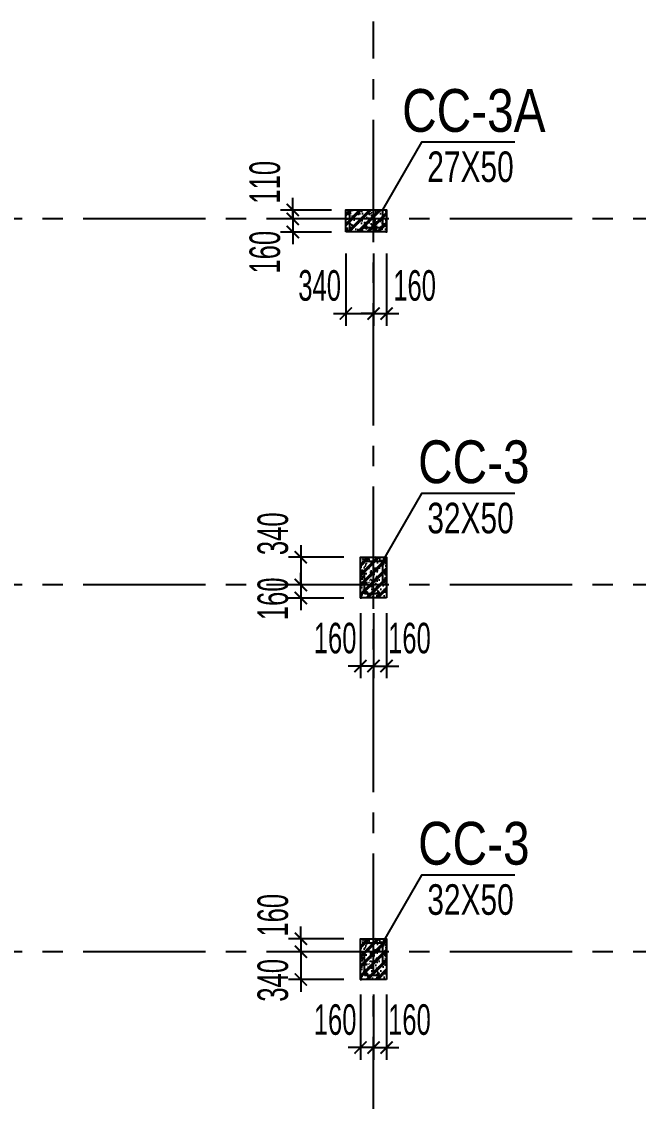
# Model space of a CAD drawing. Header units: millimetres. Extents: x 71 to 1994474, y -338610 to 1053.
# Drawn here: x 1912769 to 1920339, y -272308 to -259061 of the extents above; entities that cross this region are included whole.
import ezdxf
from ezdxf.enums import TextEntityAlignment as Align

# ---------------------------------------------------------------- set-up
doc = ezdxf.new("R2010")
doc.units = ezdxf.units.MM
doc.header["$LTSCALE"] = 1000
doc.header["$MEASUREMENT"] = 0
doc.header["$PDMODE"] = 3
doc.linetypes.add('CENTER2', pattern=[1.125, 0.75, -0.125, 0.125, -0.125])
doc.linetypes.add('HIDDEN', pattern=[0.375, 0.25, -0.125])
doc.layers.get('0').update_dxf_attribs({"linetype": 'CONTINUOUS'})
doc.layers.get('Defpoints').update_dxf_attribs({"linetype": 'CONTINUOUS'})
for name, color, linetype in [('CDC.01.AXIS', 160, 'CENTER2'), ('CDC.02.DIM', 1, 'CONTINUOUS'), ('CDC.04.HIDDEN', 8, 'HIDDEN'), ('CDC.06.TEXT', 2, 'CONTINUOUS'), ('CDC.09.COLUMN', 4, 'CONTINUOUS'), ('CDC.10.HATCH', 163, 'CONTINUOUS'), ('CDC.11.NOTE', 1, 'CONTINUOUS')]:
    doc.layers.add(name, color=color, linetype=linetype)
doc.styles.add('ARIAL', font='arial.ttf', dxfattribs={"width": 0.6})
doc.dimstyles.new('150', dxfattribs={"dimscale": 150, "dimtxt": 2.5, "dimasz": 1, "dimexe": 1, "dimexo": 0, "dimgap": 1, "dimtad": 1, "dimdec": 0, "dimdsep": 46, "dimtxsty": 'ARIAL', "dimblk": 'ARCHTICK', "dimcen": 1, "dimdle": 1, "dimclrd": 1, "dimclre": 1, "dimclrt": 2, "dimadec": 0, "dimazin": 0, "dimtfac": 0.00072, "dimtdec": 0, "dimtix": 1, "dimtmove": 2, "dimatfit": 3, "dimldrblk": 'ARCHTICK', "dimfxl": 1, "dimtolj": 1, "dimarcsym": 0})

# ---------------------------------------------------------------- blocks, each defined once
blk = doc.blocks.new('_ARCHTICK')
at = {"color": 0, "linetype": 'ByBlock', "const_width": 0.15}
blk.add_lwpolyline([(-0.5, -0.5), (0.5, 0.5)], dxfattribs=at)
blk = doc.blocks.new('*D211')
at = {"layer": 'CDC.02.DIM', "color": 1, "lineweight": -2, "transparency": 16777216}
for p, q in [((1916097, -261372), (1916097, -261222)), ((1916573, -261372), (1915947, -261372)), ((1916573, -261482), (1915947, -261482)), ((1916097, -261372), (1916097, -261482)), ((1916097, -261482), (1916097, -261632))]:
    blk.add_line(p, q, dxfattribs=at)
at = {"layer": 'Defpoints', "color": 0, "transparency": 16777216}
for p in [(1916097, -261482), (1916573, -261372), (1916573, -261482)]:
    blk.add_point(p, dxfattribs=at)
at = {"layer": 'CDC.02.DIM', "color": 1, "lineweight": -2, "transparency": 16777216, "xscale": 150, "yscale": 150, "zscale": 150}
for p, rotation in [((1916097, -261372), 270), ((1916097, -261482), 90)]:
    blk.add_blockref('_ARCHTICK', p, dxfattribs=dict(at, rotation=rotation))
at = {"layer": 'CDC.02.DIM', "color": 2, "transparency": 16777216, "insert": (1915756, -261032), "char_height": 375, "attachment_point": 5, "rotation": 90, "style": 'ARIAL'}
blk.add_mtext('\\A1;110', dxfattribs=at)
blk = doc.blocks.new('*D212')
at = {"layer": 'CDC.02.DIM', "color": 1, "lineweight": -2, "transparency": 16777216}
for p, q in [((1916097, -261482), (1916097, -261332)), ((1916573, -261482), (1915947, -261482)), ((1916097, -261482), (1916097, -261642)), ((1916573, -261642), (1915947, -261642)), ((1916097, -261642), (1916097, -261792))]:
    blk.add_line(p, q, dxfattribs=at)
at = {"layer": 'Defpoints', "color": 0, "transparency": 16777216}
for p in [(1916573, -261482), (1916097, -261642), (1916573, -261642)]:
    blk.add_point(p, dxfattribs=at)
at = {"layer": 'CDC.02.DIM', "color": 1, "lineweight": -2, "transparency": 16777216, "xscale": 150, "yscale": 150, "zscale": 150}
for p, rotation in [((1916097, -261482), 270), ((1916097, -261642), 90)]:
    blk.add_blockref('_ARCHTICK', p, dxfattribs=dict(at, rotation=rotation))
at = {"layer": 'CDC.02.DIM', "color": 2, "transparency": 16777216, "insert": (1915756, -261890), "char_height": 375, "attachment_point": 5, "rotation": 90, "style": 'ARIAL'}
blk.add_mtext('\\A1;160', dxfattribs=at)
blk = doc.blocks.new('*D213')
at = {"layer": 'CDC.02.DIM', "color": 1, "lineweight": -2, "transparency": 16777216}
for p, q in [((1916748, -261906), (1916748, -262792)), ((1917088, -261906), (1917088, -262792)), ((1916598, -262642), (1917238, -262642))]:
    blk.add_line(p, q, dxfattribs=at)
at = {"layer": 'Defpoints', "color": 0, "transparency": 16777216}
for p in [(1916748, -261906), (1917088, -261906), (1917088, -262642)]:
    blk.add_point(p, dxfattribs=at)
at = {"layer": 'CDC.02.DIM', "color": 1, "lineweight": -2, "transparency": 16777216, "xscale": 150, "yscale": 150, "zscale": 150, "rotation": 180}
blk.add_blockref('_ARCHTICK', (1916748, -262642), dxfattribs=at)
at = {"layer": 'CDC.02.DIM', "color": 1, "lineweight": -2, "transparency": 16777216, "xscale": 150, "yscale": 150, "zscale": 150}
blk.add_blockref('_ARCHTICK', (1917088, -262642), dxfattribs=at)
at = {"layer": 'CDC.02.DIM', "color": 2, "transparency": 16777216, "insert": (1916427, -262300), "char_height": 375, "attachment_point": 5, "style": 'ARIAL'}
blk.add_mtext('\\A1;340', dxfattribs=at)
blk = doc.blocks.new('*D214')
at = {"layer": 'CDC.02.DIM', "color": 1, "lineweight": -2, "transparency": 16777216}
for p, q in [((1917088, -261906), (1917088, -262792)), ((1917248, -261906), (1917248, -262792)), ((1917088, -262642), (1916938, -262642)), ((1917088, -262642), (1917248, -262642)), ((1917248, -262642), (1917398, -262642))]:
    blk.add_line(p, q, dxfattribs=at)
at = {"layer": 'Defpoints', "color": 0, "transparency": 16777216}
for p in [(1917088, -261906), (1917248, -261906), (1917248, -262642)]:
    blk.add_point(p, dxfattribs=at)
at = {"layer": 'CDC.02.DIM', "color": 1, "lineweight": -2, "transparency": 16777216, "xscale": 150, "yscale": 150, "zscale": 150}
blk.add_blockref('_ARCHTICK', (1917088, -262642), dxfattribs=at)
at = {"layer": 'CDC.02.DIM', "color": 1, "lineweight": -2, "transparency": 16777216, "xscale": 150, "yscale": 150, "zscale": 150, "rotation": 180}
blk.add_blockref('_ARCHTICK', (1917248, -262642), dxfattribs=at)
at = {"layer": 'CDC.02.DIM', "color": 2, "transparency": 16777216, "insert": (1917592, -262300), "char_height": 375, "attachment_point": 5, "style": 'ARIAL'}
blk.add_mtext('\\A1;160', dxfattribs=at)
blk = doc.blocks.new('*D325')
at = {"layer": 'CDC.02.DIM', "color": 1, "lineweight": -2, "transparency": 16777216}
for p, q in [((1916928, -266316), (1916928, -267117)), ((1917088, -266316), (1917088, -267117)), ((1916928, -266967), (1916778, -266967)), ((1917088, -266967), (1916928, -266967)), ((1917088, -266967), (1917238, -266967))]:
    blk.add_line(p, q, dxfattribs=at)
at = {"layer": 'Defpoints', "color": 0, "transparency": 16777216}
for p in [(1916928, -266316), (1917088, -266316), (1916928, -266967)]:
    blk.add_point(p, dxfattribs=at)
at = {"layer": 'CDC.02.DIM', "color": 1, "lineweight": -2, "transparency": 16777216, "xscale": 150, "yscale": 150, "zscale": 150}
blk.add_blockref('_ARCHTICK', (1916928, -266967), dxfattribs=at)
at = {"layer": 'CDC.02.DIM', "color": 1, "lineweight": -2, "transparency": 16777216, "xscale": 150, "yscale": 150, "zscale": 150, "rotation": 180}
blk.add_blockref('_ARCHTICK', (1917088, -266967), dxfattribs=at)
at = {"layer": 'CDC.02.DIM', "color": 2, "transparency": 16777216, "insert": (1916617, -266626), "char_height": 375, "attachment_point": 5, "style": 'ARIAL'}
blk.add_mtext('\\A1;160', dxfattribs=at)
blk = doc.blocks.new('*D326')
at = {"layer": 'CDC.02.DIM', "color": 1, "lineweight": -2, "transparency": 16777216}
for p, q in [((1917088, -266316), (1917088, -267117)), ((1917248, -266316), (1917248, -267117)), ((1917088, -266967), (1916938, -266967)), ((1917088, -266967), (1917248, -266967)), ((1917248, -266967), (1917398, -266967))]:
    blk.add_line(p, q, dxfattribs=at)
at = {"layer": 'Defpoints', "color": 0, "transparency": 16777216}
for p in [(1917088, -266316), (1917248, -266316), (1917248, -266967)]:
    blk.add_point(p, dxfattribs=at)
at = {"layer": 'CDC.02.DIM', "color": 1, "lineweight": -2, "transparency": 16777216, "xscale": 150, "yscale": 150, "zscale": 150}
blk.add_blockref('_ARCHTICK', (1917088, -266967), dxfattribs=at)
at = {"layer": 'CDC.02.DIM', "color": 1, "lineweight": -2, "transparency": 16777216, "xscale": 150, "yscale": 150, "zscale": 150, "rotation": 180}
blk.add_blockref('_ARCHTICK', (1917248, -266967), dxfattribs=at)
at = {"layer": 'CDC.02.DIM', "color": 2, "transparency": 16777216, "insert": (1917529, -266626), "char_height": 375, "attachment_point": 5, "style": 'ARIAL'}
blk.add_mtext('\\A1;160', dxfattribs=at)
blk = doc.blocks.new('*D327')
at = {"layer": 'CDC.02.DIM', "color": 1, "lineweight": -2, "transparency": 16777216}
for p, q in [((1916196, -265482), (1916196, -266122)), ((1916724, -265632), (1916046, -265632)), ((1916724, -265972), (1916046, -265972))]:
    blk.add_line(p, q, dxfattribs=at)
at = {"layer": 'Defpoints', "color": 0, "transparency": 16777216}
for p in [(1916724, -265632), (1916196, -265972), (1916724, -265972)]:
    blk.add_point(p, dxfattribs=at)
at = {"layer": 'CDC.02.DIM', "color": 1, "lineweight": -2, "transparency": 16777216, "xscale": 150, "yscale": 150, "zscale": 150}
for p, rotation in [((1916196, -265632), 90), ((1916196, -265972), 270)]:
    blk.add_blockref('_ARCHTICK', p, dxfattribs=dict(at, rotation=rotation))
at = {"layer": 'CDC.02.DIM', "color": 2, "transparency": 16777216, "insert": (1915854, -265344), "char_height": 375, "attachment_point": 5, "rotation": 90, "style": 'ARIAL'}
blk.add_mtext('\\A1;340', dxfattribs=at)
blk = doc.blocks.new('*D328')
at = {"layer": 'CDC.02.DIM', "color": 1, "lineweight": -2, "transparency": 16777216}
for p, q in [((1916196, -265972), (1916196, -265822)), ((1916724, -265972), (1916046, -265972)), ((1916196, -265972), (1916196, -266132)), ((1916724, -266132), (1916046, -266132)), ((1916196, -266132), (1916196, -266282))]:
    blk.add_line(p, q, dxfattribs=at)
at = {"layer": 'Defpoints', "color": 0, "transparency": 16777216}
for p in [(1916724, -265972), (1916196, -266132), (1916724, -266132)]:
    blk.add_point(p, dxfattribs=at)
at = {"layer": 'CDC.02.DIM', "color": 1, "lineweight": -2, "transparency": 16777216, "xscale": 150, "yscale": 150, "zscale": 150}
for p, rotation in [((1916196, -265972), 270), ((1916196, -266132), 90)]:
    blk.add_blockref('_ARCHTICK', p, dxfattribs=dict(at, rotation=rotation))
at = {"layer": 'CDC.02.DIM', "color": 2, "transparency": 16777216, "insert": (1915854, -266142), "char_height": 375, "attachment_point": 5, "rotation": 90, "style": 'ARIAL'}
blk.add_mtext('\\A1;160', dxfattribs=at)
blk = doc.blocks.new('*D329')
at = {"layer": 'CDC.02.DIM', "color": 1, "lineweight": -2, "transparency": 16777216}
for p, q in [((1916928, -270996), (1916928, -271797)), ((1917088, -270996), (1917088, -271797)), ((1916928, -271647), (1916778, -271647)), ((1917088, -271647), (1916928, -271647)), ((1917088, -271647), (1917238, -271647))]:
    blk.add_line(p, q, dxfattribs=at)
at = {"layer": 'Defpoints', "color": 0, "transparency": 16777216}
for p in [(1916928, -270996), (1917088, -270996), (1916928, -271647)]:
    blk.add_point(p, dxfattribs=at)
at = {"layer": 'CDC.02.DIM', "color": 1, "lineweight": -2, "transparency": 16777216, "xscale": 150, "yscale": 150, "zscale": 150}
blk.add_blockref('_ARCHTICK', (1916928, -271647), dxfattribs=at)
at = {"layer": 'CDC.02.DIM', "color": 1, "lineweight": -2, "transparency": 16777216, "xscale": 150, "yscale": 150, "zscale": 150, "rotation": 180}
blk.add_blockref('_ARCHTICK', (1917088, -271647), dxfattribs=at)
at = {"layer": 'CDC.02.DIM', "color": 2, "transparency": 16777216, "insert": (1916617, -271306), "char_height": 375, "attachment_point": 5, "style": 'ARIAL'}
blk.add_mtext('\\A1;160', dxfattribs=at)
blk = doc.blocks.new('*D330')
at = {"layer": 'CDC.02.DIM', "color": 1, "lineweight": -2, "transparency": 16777216}
for p, q in [((1917088, -270996), (1917088, -271797)), ((1917248, -270996), (1917248, -271797)), ((1917088, -271647), (1916938, -271647)), ((1917088, -271647), (1917248, -271647)), ((1917248, -271647), (1917398, -271647))]:
    blk.add_line(p, q, dxfattribs=at)
at = {"layer": 'Defpoints', "color": 0, "transparency": 16777216}
for p in [(1917088, -270996), (1917248, -270996), (1917248, -271647)]:
    blk.add_point(p, dxfattribs=at)
at = {"layer": 'CDC.02.DIM', "color": 1, "lineweight": -2, "transparency": 16777216, "xscale": 150, "yscale": 150, "zscale": 150}
blk.add_blockref('_ARCHTICK', (1917088, -271647), dxfattribs=at)
at = {"layer": 'CDC.02.DIM', "color": 1, "lineweight": -2, "transparency": 16777216, "xscale": 150, "yscale": 150, "zscale": 150, "rotation": 180}
blk.add_blockref('_ARCHTICK', (1917248, -271647), dxfattribs=at)
at = {"layer": 'CDC.02.DIM', "color": 2, "transparency": 16777216, "insert": (1917529, -271306), "char_height": 375, "attachment_point": 5, "style": 'ARIAL'}
blk.add_mtext('\\A1;160', dxfattribs=at)
blk = doc.blocks.new('*D331')
at = {"layer": 'CDC.02.DIM', "color": 1, "lineweight": -2, "transparency": 16777216}
for p, q in [((1916196, -270312), (1916196, -270162)), ((1916724, -270312), (1916046, -270312)), ((1916196, -270312), (1916196, -270472)), ((1916724, -270472), (1916046, -270472)), ((1916196, -270472), (1916196, -270622))]:
    blk.add_line(p, q, dxfattribs=at)
at = {"layer": 'Defpoints', "color": 0, "transparency": 16777216}
for p in [(1916724, -270312), (1916196, -270472), (1916724, -270472)]:
    blk.add_point(p, dxfattribs=at)
at = {"layer": 'CDC.02.DIM', "color": 1, "lineweight": -2, "transparency": 16777216, "xscale": 150, "yscale": 150, "zscale": 150}
for p, rotation in [((1916196, -270312), 270), ((1916196, -270472), 90)]:
    blk.add_blockref('_ARCHTICK', p, dxfattribs=dict(at, rotation=rotation))
at = {"layer": 'CDC.02.DIM', "color": 2, "transparency": 16777216, "insert": (1915854, -270024), "char_height": 375, "attachment_point": 5, "rotation": 90, "style": 'ARIAL'}
blk.add_mtext('\\A1;160', dxfattribs=at)
blk = doc.blocks.new('*D332')
at = {"layer": 'CDC.02.DIM', "color": 1, "lineweight": -2, "transparency": 16777216}
for p, q in [((1916196, -270322), (1916196, -270962)), ((1916724, -270472), (1916046, -270472)), ((1916724, -270812), (1916046, -270812))]:
    blk.add_line(p, q, dxfattribs=at)
at = {"layer": 'Defpoints', "color": 0, "transparency": 16777216}
for p in [(1916724, -270472), (1916196, -270812), (1916724, -270812)]:
    blk.add_point(p, dxfattribs=at)
at = {"layer": 'CDC.02.DIM', "color": 1, "lineweight": -2, "transparency": 16777216, "xscale": 150, "yscale": 150, "zscale": 150}
for p, rotation in [((1916196, -270472), 90), ((1916196, -270812), 270)]:
    blk.add_blockref('_ARCHTICK', p, dxfattribs=dict(at, rotation=rotation))
at = {"layer": 'CDC.02.DIM', "color": 2, "transparency": 16777216, "insert": (1915854, -270822), "char_height": 375, "attachment_point": 5, "rotation": 90, "style": 'ARIAL'}
blk.add_mtext('\\A1;340', dxfattribs=at)

msp = doc.modelspace()

# ---------------------------------------------------------------- hatches: boundary and pattern name
at = {"layer": 'CDC.10.HATCH'}
h = msp.add_hatch(dxfattribs=at)
h.set_pattern_fill('1BETONG2-BOP', color=256, scale=20, angle=90, style=0, pattern_type=2)
h.set_pattern_definition([(140, (26450.63, -417619.23), (12.550427, 143.4520365), [15, -165]), (85, (26450.63, -417619.23), (-150.438427, -27.750267), [12, -132]), (190.4514, (26451.67, -417607.28), (-137.887908, 115.701876), [12.748038, -140.228422]), (136.1842, (26410.63, -417619.23), (33.103803, 213.44821), [22.5, -247.5]), (186.6356, (26413.39, -417601.45), (-194.823574, 186.93254), [19.122058, -210.3426]), (81.1842, (26410.63, -417619.23), (-194.82372, 186.93239), [18, -198]), (111, (26420.63, -417599.23), (80.523778, 119.3814104), [15, -165]), (316, (26420.63, -417599.23), (73.107962, 134.376424), [12, -132]), (161.4514, (26427.34, -417589.28), (-64.506099, 168.044526), [12.748038, -140.228422]), (157.5, (26450.627, -417619.233), (-58.8748924, -31.1832367), [0, -130.4, 0, -134, 0, -132.5]), (94.5, (26450.63, -417619.23), (-76.0206377, 56.6701848), [0, -76.4, 0, -127.4, 0, -50.5]), (57.5, (26450.627, -417663.833), (4.5109743, 106.7644872), [0, -50, 0, -156, 0, -207]), (47.5, (26450.63, -417683.83), (-20.0209965, 116.637234), [0, -65, 0, -103.6, 0, -147]), (45, (26450.63, -417619.23), (-60.1040764, 60.1040764), []), (45, (26426.13, -417619.23), (-60.1040764, 60.1040764), [])])
h.paths.add_polyline_path([(1917248.4, -261371.5), (1916748.4, -261371.5), (1916748.4, -261641.5), (1917248.4, -261641.5)])
h = msp.add_hatch(dxfattribs=at)
h.set_pattern_fill('1BETONG2-BOP', color=256, scale=20, angle=90, style=0, pattern_type=2)
h.set_pattern_definition([(140, (31550.63, -421929.23), (12.550427, 143.4520365), [15, -165]), (85, (31550.63, -421929.23), (-150.438427, -27.750267), [12, -132]), (190.4514, (31551.67, -421917.28), (-137.887908, 115.701876), [12.748038, -140.228422]), (136.1842, (31510.63, -421929.23), (33.103803, 213.44821), [22.5, -247.5]), (186.6356, (31513.39, -421911.45), (-194.823574, 186.93254), [19.122058, -210.3426]), (81.1842, (31510.63, -421929.23), (-194.82372, 186.93239), [18, -198]), (111, (31520.63, -421909.23), (80.523778, 119.3814104), [15, -165]), (316, (31520.63, -421909.23), (73.107962, 134.376424), [12, -132]), (161.4514, (31527.34, -421899.28), (-64.506099, 168.044526), [12.748038, -140.228422]), (157.5, (31550.627, -421929.233), (-58.8748924, -31.1832367), [0, -130.4, 0, -134, 0, -132.5]), (94.5, (31550.63, -421929.23), (-76.0206377, 56.6701848), [0, -76.4, 0, -127.4, 0, -50.5]), (57.5, (31550.627, -421973.833), (4.5109743, 106.7644872), [0, -50, 0, -156, 0, -207]), (47.5, (31550.63, -421993.83), (-20.0209965, 116.637234), [0, -65, 0, -103.6, 0, -147]), (45, (31550.63, -421929.23), (-60.1040764, 60.1040764), []), (45, (31526.13, -421929.23), (-60.1040764, 60.1040764), [])])
h.paths.add_polyline_path([(1917248.4, -265631.5), (1916928.4, -265631.5), (1916928.4, -266131.5), (1917248.4, -266131.5)])
h = msp.add_hatch(dxfattribs=at)
h.set_pattern_fill('1BETONG2-BOP', color=256, scale=20, angle=90, style=0, pattern_type=2)
h.set_pattern_definition([(140, (31550.63, -426609.23), (12.550427, 143.4520365), [15, -165]), (85, (31550.63, -426609.23), (-150.438427, -27.750267), [12, -132]), (190.4514, (31551.67, -426597.28), (-137.887908, 115.701876), [12.748038, -140.228422]), (136.1842, (31510.63, -426609.23), (33.103803, 213.44821), [22.5, -247.5]), (186.6356, (31513.39, -426591.45), (-194.823574, 186.93254), [19.122058, -210.3426]), (81.1842, (31510.63, -426609.23), (-194.82372, 186.93239), [18, -198]), (111, (31520.63, -426589.23), (80.523778, 119.3814104), [15, -165]), (316, (31520.63, -426589.23), (73.107962, 134.376424), [12, -132]), (161.4514, (31527.34, -426579.28), (-64.506099, 168.044526), [12.748038, -140.228422]), (157.5, (31550.627, -426609.233), (-58.8748924, -31.1832367), [0, -130.4, 0, -134, 0, -132.5]), (94.5, (31550.63, -426609.23), (-76.0206377, 56.6701848), [0, -76.4, 0, -127.4, 0, -50.5]), (57.5, (31550.627, -426653.833), (4.5109743, 106.7644872), [0, -50, 0, -156, 0, -207]), (47.5, (31550.63, -426673.83), (-20.0209965, 116.637234), [0, -65, 0, -103.6, 0, -147]), (45, (31550.63, -426609.23), (-60.1040764, 60.1040764), []), (45, (31526.13, -426609.23), (-60.1040764, 60.1040764), [])])
h.paths.add_polyline_path([(1917248.4, -270311.5), (1916928.4, -270311.5), (1916928.4, -270811.5), (1917248.4, -270811.5)])

# ---------------------------------------------------------------- linework, layer by layer
at = {"layer": 'CDC.01.AXIS', "ltscale": 2}
for p, q in [((1917088.4, -284264.9), (1917088.4, -259060.6)), ((1939774.9, -261481.5), (1887618, -261481.5)), ((1939774.9, -265971.5), (1887618, -265971.5)), ((1939774.9, -270471.5), (1887618, -270471.5))]:
    msp.add_line(p, q, dxfattribs=at)
at = {"layer": 'CDC.04.HIDDEN'}
for points in [[(1916798.4, -261591.5), (1916798.4, -261371.5), (1917198.4, -261371.5), (1917198.4, -261591.5)], [(1917198.4, -266081.5), (1916978.4, -266081.5), (1916978.4, -265681.5), (1917198.4, -265681.5)], [(1917198.4, -270761.5), (1916978.4, -270761.5), (1916978.4, -270361.5), (1917198.4, -270361.5)]]:
    msp.add_lwpolyline(points, close=True, dxfattribs=at)
at = {"layer": 'CDC.09.COLUMN'}
for points in [[(1916748.4, -261641.5), (1916748.4, -261371.5), (1917248.4, -261371.5), (1917248.4, -261641.5)], [(1917248.4, -266131.5), (1916928.4, -266131.5), (1916928.4, -265631.5), (1917248.4, -265631.5)], [(1917248.4, -270811.5), (1916928.4, -270811.5), (1916928.4, -270311.5), (1917248.4, -270311.5)]]:
    msp.add_lwpolyline(points, close=True, dxfattribs=at)
at = {"layer": 'CDC.11.NOTE'}
for points in [[(1918822.4, -260540.9), (1917678, -260540.9), (1917198.4, -261371.5)], [(1918822.4, -264850.9), (1917678, -264850.9), (1917198.4, -265681.5)], [(1918822.4, -269530.9), (1917678, -269530.9), (1917198.4, -270361.5)]]:
    msp.add_lwpolyline(points, dxfattribs=at)

# ---------------------------------------------------------------- texts
at = {"layer": 'CDC.06.TEXT', "style": 'ARIAL'}
for s, height, width, p in [('CC-3A', 525, 0.8, (1918319.3, -260150.8)), ('27X50', 375, 0.7, (1918278.5, -260841)), ('CC-3', 525, 0.8, (1918319.3, -264460.8)), ('32X50', 375, 0.7, (1918278.5, -265151)), ('CC-3', 525, 0.8, (1918319.3, -269140.8)), ('32X50', 375, 0.7, (1918278.5, -269831))]:
    msp.add_text(s, height=height, dxfattribs=dict(at, width=width)).set_placement(p, align=Align.MIDDLE_CENTER)

# ---------------------------------------------------------------- dimensions: what is measured, and where the dimension line sits
at = {"layer": 'CDC.02.DIM'}
for base, p1, p2, picture, middle in [((1916097.3, -261481.5), (1916573.5, -261371.5), (1916573.5, -261481.5), '*D211', (1915755.9, -261031.9)), ((1916097.3, -261641.5), (1916573.5, -261481.5), (1916573.5, -261641.5), '*D212', (1915755.9, -261890.2)), ((1916195.5, -265971.5), (1916724.3, -265631.5), (1916724.3, -265971.5), '*D327', (1915854.1, -265343.7)), ((1916195.5, -266131.5), (1916724.3, -265971.5), (1916724.3, -266131.5), '*D328', (1915854.1, -266141.5)), ((1916195.5, -270471.5), (1916724.3, -270311.5), (1916724.3, -270471.5), '*D331', (1915854.1, -270023.7)), ((1916195.5, -270811.5), (1916724.3, -270471.5), (1916724.3, -270811.5), '*D332', (1915854.1, -270821.5))]:
    dim = msp.add_linear_dim(base=base, p1=p1, p2=p2, angle=90, dimstyle='150', dxfattribs=at)
    dim.commit()
    dim.dimension.update_dxf_attribs({"geometry": picture, "text_midpoint": middle, "dimtype": 160})
for base, p1, p2, picture, middle in [((1917088.4, -262641.8), (1916748.4, -261905.8), (1917088.4, -261905.8), '*D213', (1916427, -262300.4)), ((1917248.4, -262641.8), (1917088.4, -261905.8), (1917248.4, -261905.8), '*D214', (1917592.5, -262300.4)), ((1916928.4, -266967), (1917088.4, -266315.9), (1916928.4, -266315.9), '*D325', (1916616.9, -266625.5)), ((1917248.4, -266967), (1917088.4, -266315.9), (1917248.4, -266315.9), '*D326', (1917529.3, -266625.5)), ((1916928.4, -271647), (1917088.4, -270995.9), (1916928.4, -270995.9), '*D329', (1916616.9, -271305.5)), ((1917248.4, -271647), (1917088.4, -270995.9), (1917248.4, -270995.9), '*D330', (1917529.3, -271305.5))]:
    dim = msp.add_linear_dim(base=base, p1=p1, p2=p2, dimstyle='150', dxfattribs=at)
    dim.commit()
    dim.dimension.update_dxf_attribs({"geometry": picture, "text_midpoint": middle, "dimtype": 160})

doc.saveas('drawing.dxf')
